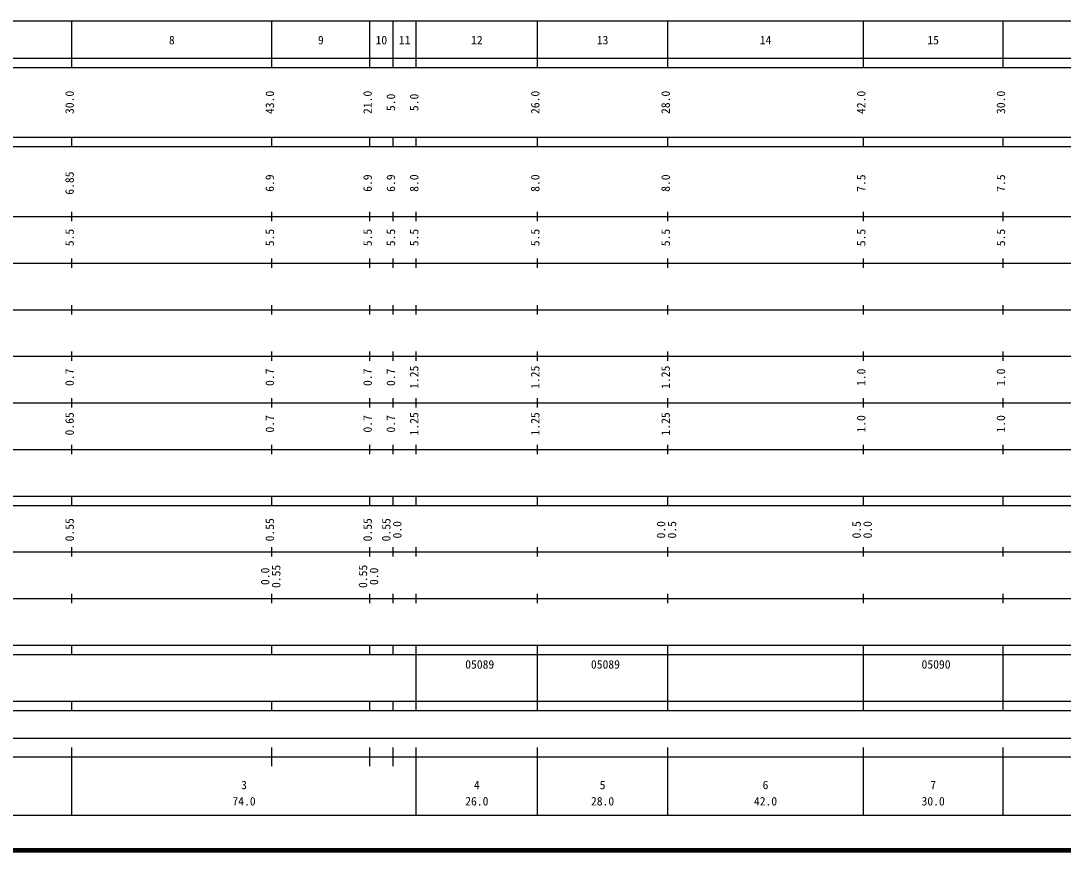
# Model space of a CAD drawing. Units: millimetres on the paper, enlarged 1000 times. Extents: x 40000 to 680000, y 20000 to 380000.
# Drawn here: x 257076 to 480910, y 20000 to 198000 of the extents above; entities that cross this region are included whole.
import ezdxf
from ezdxf.enums import TextEntityAlignment as Align

# ---------------------------------------------------------------- set-up
doc = ezdxf.new("R2010")
doc.units = ezdxf.units.MM
doc.header["$LTSCALE"] = 1000
doc.layers.add('M-TTL', color=2, linetype='Continuous', lineweight=140)
doc.layers.add('M-TTL-BAND', color=7, linetype='Continuous', lineweight=25)
doc.styles.add('ＭＳ ゴシック', font='')
doc.styles.get('ＭＳ ゴシック').set_extended_font_data('MS Gothic')

msp = doc.modelspace()

# ---------------------------------------------------------------- linework, layer by layer
at = {"layer": 'M-TTL'}
msp.add_line((40000, 20000), (680000, 20000), dxfattribs=at)
at = {"layer": 'M-TTL-BAND'}
for p, q in [((68000, 198000), (579000, 198000)), ((268000, 188000), (268000, 198000)), ((311000, 188000), (311000, 198000)), ((332000, 188000), (332000, 198000)), ((337000, 188000), (337000, 198000)), ((342000, 188000), (342000, 198000)), ((368000, 188000), (368000, 198000)), ((396000, 188000), (396000, 198000)), ((438000, 188000), (438000, 198000)), ((468000, 188000), (468000, 198000)), ((40000, 190000), (579000, 190000)), ((40000, 188000), (579000, 188000)), ((40000, 173000), (579000, 173000)), ((268000, 171000), (268000, 173000)), ((311000, 171000), (311000, 173000)), ((332000, 171000), (332000, 173000)), ((337000, 171000), (337000, 173000)), ((342000, 171000), (342000, 173000)), ((368000, 171000), (368000, 173000)), ((396000, 171000), (396000, 173000)), ((438000, 171000), (438000, 173000)), ((468000, 171000), (468000, 173000)), ((40000, 171000), (579000, 171000)), ((268000, 155000), (268000, 157000)), ((311000, 155000), (311000, 157000)), ((332000, 155000), (332000, 157000)), ((337000, 155000), (337000, 157000)), ((342000, 155000), (342000, 157000)), ((368000, 155000), (368000, 157000)), ((396000, 155000), (396000, 157000)), ((438000, 155000), (438000, 157000)), ((468000, 155000), (468000, 157000)), ((40000, 156000), (579000, 156000)), ((46000, 146000), (579000, 146000)), ((268000, 145000), (268000, 147000)), ((311000, 145000), (311000, 147000)), ((332000, 145000), (332000, 147000)), ((337000, 145000), (337000, 147000)), ((342000, 145000), (342000, 147000)), ((368000, 145000), (368000, 147000)), ((396000, 145000), (396000, 147000)), ((438000, 145000), (438000, 147000)), ((468000, 145000), (468000, 147000)), ((268000, 135000), (268000, 137000)), ((311000, 135000), (311000, 137000)), ((332000, 135000), (332000, 137000)), ((337000, 135000), (337000, 137000)), ((342000, 135000), (342000, 137000)), ((368000, 135000), (368000, 137000)), ((396000, 135000), (396000, 137000)), ((438000, 135000), (438000, 137000)), ((468000, 135000), (468000, 137000)), ((52000, 136000), (579000, 136000)), ((46000, 126000), (579000, 126000)), ((268000, 125000), (268000, 127000)), ((311000, 125000), (311000, 127000)), ((332000, 125000), (332000, 127000)), ((337000, 125000), (337000, 127000)), ((342000, 125000), (342000, 127000)), ((368000, 125000), (368000, 127000)), ((396000, 125000), (396000, 127000)), ((438000, 125000), (438000, 127000)), ((468000, 125000), (468000, 127000)), ((268000, 115000), (268000, 117000)), ((311000, 115000), (311000, 117000)), ((332000, 115000), (332000, 117000)), ((337000, 115000), (337000, 117000)), ((342000, 115000), (342000, 117000)), ((368000, 115000), (368000, 117000)), ((396000, 115000), (396000, 117000)), ((438000, 115000), (438000, 117000)), ((468000, 115000), (468000, 117000)), ((52000, 116000), (579000, 116000)), ((46000, 106000), (579000, 106000)), ((268000, 105000), (268000, 107000)), ((311000, 105000), (311000, 107000)), ((332000, 105000), (332000, 107000)), ((337000, 105000), (337000, 107000)), ((342000, 105000), (342000, 107000)), ((368000, 105000), (368000, 107000)), ((396000, 105000), (396000, 107000)), ((438000, 105000), (438000, 107000)), ((468000, 105000), (468000, 107000)), ((40000, 96000), (579000, 96000)), ((268000, 94000), (268000, 96000)), ((311000, 94000), (311000, 96000)), ((332000, 94000), (332000, 96000)), ((337000, 94000), (337000, 96000)), ((342000, 94000), (342000, 96000)), ((368000, 94000), (368000, 96000)), ((396000, 94000), (396000, 96000)), ((438000, 94000), (438000, 96000)), ((468000, 94000), (468000, 96000)), ((40000, 94000), (579000, 94000)), ((49000, 84000), (579000, 84000)), ((268000, 83000), (268000, 85000)), ((311000, 83000), (311000, 85000)), ((332000, 83000), (332000, 85000)), ((337000, 83000), (337000, 85000)), ((342000, 83000), (342000, 85000)), ((368000, 83000), (368000, 85000)), ((396000, 83000), (396000, 85000)), ((438000, 83000), (438000, 85000)), ((468000, 83000), (468000, 85000)), ((40000, 74000), (579000, 74000)), ((268000, 73000), (268000, 75000)), ((311000, 73000), (311000, 75000)), ((332000, 73000), (332000, 75000)), ((337000, 73000), (337000, 75000)), ((342000, 73000), (342000, 75000)), ((368000, 73000), (368000, 75000)), ((396000, 73000), (396000, 75000)), ((438000, 73000), (438000, 75000)), ((468000, 73000), (468000, 75000)), ((40000, 64000), (579000, 64000)), ((268000, 62000), (268000, 64000)), ((311000, 62000), (311000, 64000)), ((332000, 62000), (332000, 64000)), ((337000, 62000), (337000, 64000)), ((342000, 62000), (342000, 64000)), ((368000, 62000), (368000, 64000)), ((396000, 62000), (396000, 64000)), ((438000, 62000), (438000, 64000)), ((468000, 62000), (468000, 64000)), ((40000, 62000), (579000, 62000)), ((342000, 52000), (342000, 62000)), ((368000, 52000), (368000, 62000)), ((368000, 52000), (368000, 62000)), ((396000, 52000), (396000, 62000)), ((438000, 52000), (438000, 62000)), ((468000, 52000), (468000, 62000)), ((468000, 52000), (468000, 62000)), ((40000, 52000), (579000, 52000)), ((268000, 50000), (268000, 52000)), ((311000, 50000), (311000, 52000)), ((332000, 50000), (332000, 52000)), ((337000, 50000), (337000, 52000)), ((342000, 50000), (342000, 52000)), ((368000, 50000), (368000, 52000)), ((396000, 50000), (396000, 52000)), ((438000, 50000), (438000, 52000)), ((468000, 50000), (468000, 52000)), ((40000, 50000), (579000, 50000)), ((71000, 44000), (550500, 44000)), ((268000, 27500), (268000, 42000)), ((311000, 38000), (311000, 42000)), ((332000, 38000), (332000, 42000)), ((337000, 38000), (337000, 42000)), ((342000, 27500), (342000, 42000)), ((368000, 27500), (368000, 42000)), ((396000, 27500), (396000, 42000)), ((438000, 27500), (438000, 42000)), ((468000, 27500), (468000, 42000)), ((40000, 40000), (579000, 40000)), ((68000, 27500), (579000, 27500))]:
    msp.add_line(p, q, dxfattribs=at)

# ---------------------------------------------------------------- texts
at = {"layer": 'M-TTL-BAND', "style": 'ＭＳ ゴシック'}
for s, p in [('8', (289500, 192405)), ('9', (321500, 192405)), ('10', (334500, 192405)), ('12', (355000, 192405)), ('13', (382000, 192405)), ('11', (339500, 192405)), ('14', (417000, 192405)), ('15', (453000, 192405)), ('3', (305000, 32523)), ('4', (355000, 32523)), ('5', (382000, 32523)), ('6', (417000, 32523)), ('7', (453000, 32523)), ('74.0', (305000, 29033)), ('26.0', (355000, 29033)), ('28.0', (382000, 29033)), ('42.0', (417000, 29033)), ('30.0', (453000, 29033))]:
    msp.add_text(s, height=1833, dxfattribs=at).set_placement(p, align=Align.BOTTOM_CENTER)
for s, p in [('30.0', (269000, 180500)), ('43.0', (312000, 180500)), ('21.0', (333000, 180500)), ('5.0', (338000, 180500)), ('5.0', (343000, 180500)), ('26.0', (369000, 180500)), ('28.0', (397000, 180500)), ('42.0', (439000, 180500)), ('30.0', (469000, 180500)), ('6.85', (269000, 163174)), ('6.9', (312000, 163174)), ('6.9', (333000, 163174)), ('6.9', (338000, 163174)), ('8.0', (343000, 163174)), ('8.0', (369000, 163174)), ('8.0', (397000, 163174)), ('7.5', (439000, 163174)), ('7.5', (469000, 163174)), ('5.5', (269000, 151500)), ('5.5', (312000, 151500)), ('5.5', (333000, 151500)), ('5.5', (338000, 151500)), ('5.5', (343000, 151500)), ('5.5', (369000, 151500)), ('5.5', (397000, 151500)), ('5.5', (439000, 151500)), ('5.5', (469000, 151500)), ('0.7', (269000, 121500)), ('0.7', (312000, 121500)), ('0.7', (333000, 121500)), ('0.7', (338000, 121500)), ('1.25', (343000, 121500)), ('1.25', (369000, 121500)), ('1.25', (397000, 121500)), ('1.0', (439000, 121500)), ('1.0', (469000, 121500)), ('0.65', (269000, 111500)), ('0.7', (312000, 111500)), ('0.7', (333000, 111500)), ('0.7', (338000, 111500)), ('1.25', (343000, 111500)), ('1.25', (369000, 111500)), ('1.25', (397000, 111500)), ('1.0', (439000, 111500)), ('1.0', (469000, 111500)), ('0.55', (269000, 88764)), ('0.55', (312000, 88764)), ('0.55', (333000, 88764)), ('0.55', (337000, 88764)), ('0.0', (339370, 88764)), ('0.0', (396000, 88764)), ('0.5', (398370, 88764)), ('0.5', (438000, 88764)), ('0.0', (440370, 88764)), ('0.55', (313370, 78764)), ('0.55', (332000, 78764)), ('0.0', (311000, 78764)), ('0.0', (334370, 78764))]:
    msp.add_text(s, height=1833, rotation=90, dxfattribs=at).set_placement(p, align=Align.BOTTOM_CENTER)
for s, p in [('05089', (352500, 58405)), ('05089', (379500, 58405)), ('05090', (450500, 58405))]:
    msp.add_text(s, height=1833, dxfattribs=at).set_placement(p, align=Align.BOTTOM_LEFT)

doc.saveas('drawing.dxf')
